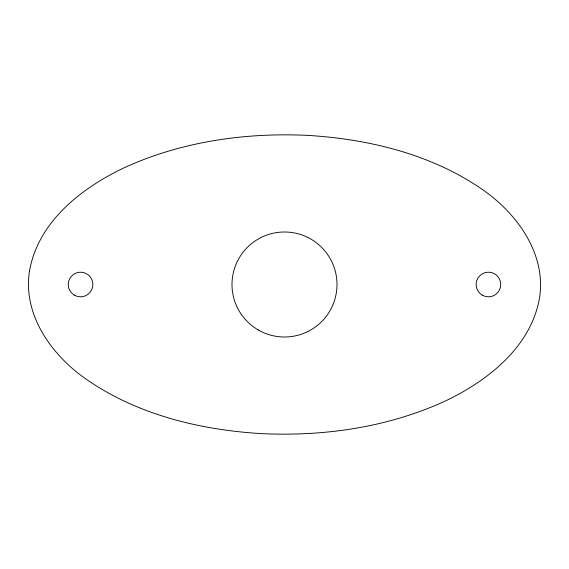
<?xml version="1.0" encoding="UTF-8"?>
<svg xmlns="http://www.w3.org/2000/svg" width="569" height="569" viewBox="0 0 569 569"><rect width="100%" height="100%" fill="white"/><g stroke="black" fill="none" stroke-linecap="round" stroke-linejoin="round"><path stroke-width="0.85" d="M29.488 271.043C22.596 314.778 51.487 354.892 85.713 378.876C136.987 414.645 199.797 429.908 261.491 433.628C324.316 436.587 388.52 427.291 445.89 400.747C488.209 380.441 530.977 346.827 539.512 297.957C546.404 254.222 517.513 214.108 483.287 190.124C432.013 154.355 369.203 139.092 307.509 135.372C244.684 132.413 180.48 141.709 123.11 168.253C80.791 188.559 38.023 222.173 29.488 271.043M258.248 329.97A52.504 52.504 0 0 0 337.004 284.5A52.504 52.504 0 0 0 258.248 239.03A52.504 52.504 0 0 0 258.248 329.97M74.404 295.155A12.298 12.298 0 0 0 92.854 284.5A12.298 12.298 0 0 0 74.404 273.845A12.298 12.298 0 0 0 74.404 295.155M482.292 295.155A12.298 12.298 0 0 0 500.741 284.5A12.298 12.298 0 0 0 482.292 273.845A12.298 12.298 0 0 0 482.292 295.155"/></g></svg>
